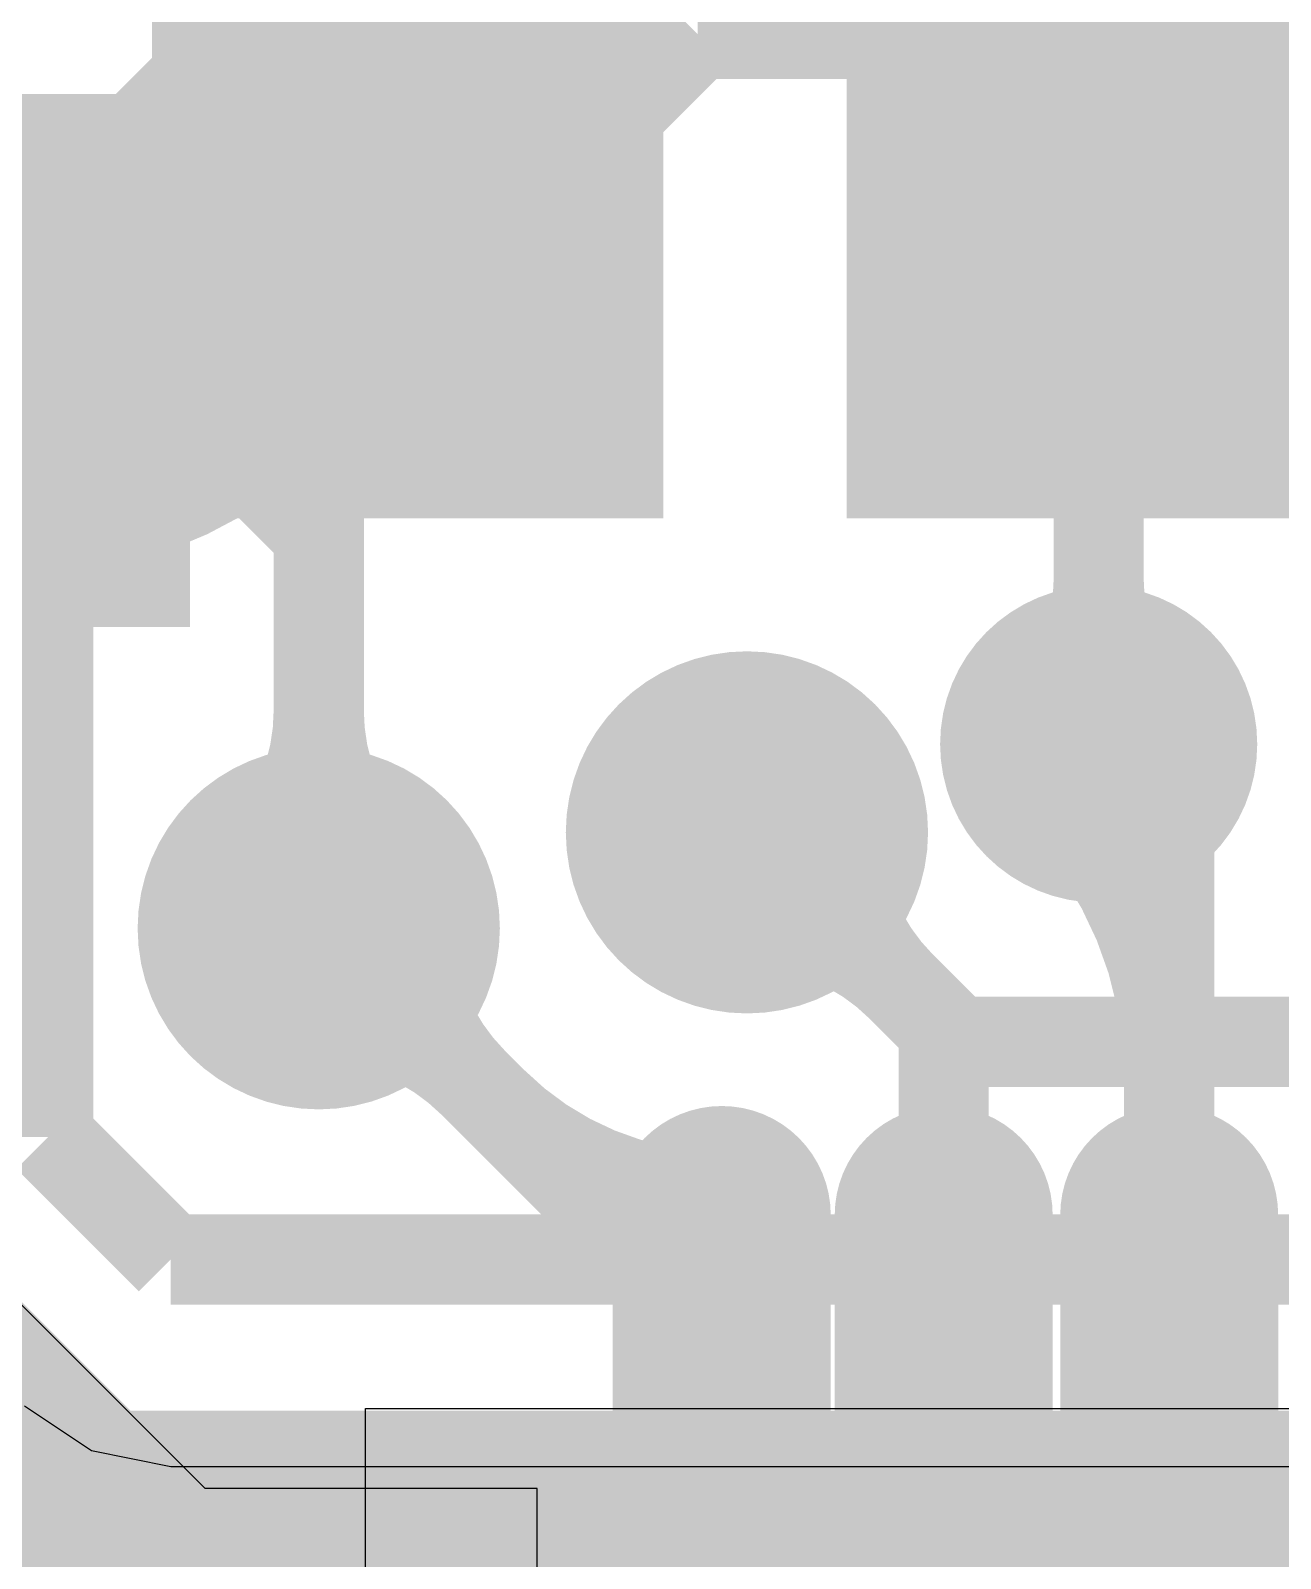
# Model space of a CAD drawing. Extents: x 56.2 to 141.8, y 48 to 96.4.
# Drawn here: x 93.898 to 96.669, y 84.275 to 87.663 of the extents above; entities that cross this region are included whole.
import ezdxf

# ---------------------------------------------------------------- set-up
doc = ezdxf.new("R2010")
doc.units = 0
doc.header["$MEASUREMENT"] = 0
for name, color, linetype in [('BOTTOMLAYER', 5, 'CONTINUOUS'), ('BOTTOMSOLDER', 6, 'CONTINUOUS'), ('MULTILAYER', 9, 'CONTINUOUS'), ('TOPLAYER', 1, 'CONTINUOUS'), ('TOPPASTE', 8, 'CONTINUOUS'), ('TOPSOLDER', 216, 'CONTINUOUS')]:
    doc.layers.add(name, color=color, linetype=linetype)

msp = doc.modelspace()

# ---------------------------------------------------------------- linework, layer by layer
at = {"layer": 'BOTTOMLAYER'}
for p, q in [((93.884168, 84.613168), (94.033017, 84.51371)), ((94.6404, 84.6074), (97.663, 84.6074)), ((94.6404, 84.1248), (94.6404, 84.6074)), ((94.033017, 84.51371), (94.2086, 84.478785)), ((94.2086, 84.478785), (97.2058, 84.478785))]:
    msp.add_line(p, q, dxfattribs=at)
for points, const_width in [([(93.936769, 87.231169), (95.0722, 88.3666)], 0.2), ([(94.536768, 86.815168), (95.377, 87.6554)], 0.2), ([(95.377, 87.6554), (102.616, 87.6554)], 0.2), ([(93.936769, 85.209431), (93.936769, 87.231169)], 0.2), ([(96.266, 86.868), (96.5454, 87.1474)], 0.2), ([(96.5454, 87.1474), (102.2604, 87.1474)], 0.2), ([(96.266, 86.0806), (96.266, 86.868)], 0.2), ([(94.536768, 85.672168), (94.536768, 86.815168)], 0.2), ([(95.486136, 85.884939), (95.950875, 85.4202)], 0.2), ([(95.950875, 85.4202), (96.774, 85.4202)], 0.2), ([(93.936769, 85.209431), (94.2086, 84.9376)], 0.2), ([(93.3196, 84.978075), (93.995075, 84.3026)], 0.599999), ([(94.2086, 84.9376), (97.2058, 84.9376)], 0.2), ([(93.995075, 84.3026), (97.3582, 84.3026)], 0.599999), ([(94.615, 84.266875), (95.290475, 83.5914)], 0.599999), ([(94.107, 84.165275), (94.807875, 83.4644)], 0.599999)]:
    msp.add_lwpolyline(points, dxfattribs=dict(at, const_width=const_width))
for points, const_width in [([(96.266, 86.44273, -0.198912), (96.159935, 86.186665)], 0.2), ([(96.266, 86.44273, -0.198912), (96.159935, 86.186665)], 0.2), ([(96.266, 86.44273, -0.198912), (96.159935, 86.186665)], 0.2), ([(96.266, 86.44273, -0.198912), (96.159935, 86.186665)], 0.2), ([(96.372065, 86.186665, -0.198912), (96.266, 86.44273)], 0.2), ([(96.372065, 86.186665, -0.198912), (96.266, 86.44273)], 0.2), ([(96.372065, 86.186665, -0.198912), (96.266, 86.44273)], 0.2), ([(96.372065, 86.186665, -0.198912), (96.266, 86.44273)], 0.2), ([(94.536768, 86.155009, -0.198912), (94.395346, 85.81359)], 0.2), ([(94.67819, 85.81359, -0.198912), (94.536768, 86.155009)], 0.2), ([(95.827558, 85.54352, -0.198912), (95.686136, 85.884939)], 0.2), ([(95.827558, 85.54352, -0.198912), (95.686136, 85.884939)], 0.2), ([(95.827558, 85.54352, -0.198912), (95.686136, 85.884939)], 0.2), ([(95.827558, 85.54352, -0.198912), (95.686136, 85.884939)], 0.2), ([(95.827558, 85.54352, -0.198912), (95.686136, 85.884939)], 0.2), ([(95.827558, 85.54352, -0.198912), (95.686136, 85.884939)], 0.2), ([(95.827558, 85.54352, -0.198912), (95.686136, 85.884939)], 0.2), ([(95.827558, 85.54352, -0.198912), (95.686136, 85.884939)], 0.2), ([(95.827558, 85.54352, -0.198912), (95.686136, 85.884939)], 0.2), ([(95.827558, 85.54352, -0.198912), (95.686136, 85.884939)], 0.2), ([(95.827558, 85.54352, -0.198912), (95.686136, 85.884939)], 0.2), ([(95.827558, 85.54352, -0.198912), (95.686136, 85.884939)], 0.2), ([(95.827558, 85.54352, -0.198912), (95.686136, 85.884939)], 0.2), ([(95.827558, 85.54352, -0.198912), (95.686136, 85.884939)], 0.2), ([(95.486136, 85.684939, -0.198912), (95.827555, 85.543517)], 0.2), ([(95.486136, 85.684939, -0.198912), (95.827555, 85.543517)], 0.2), ([(95.486136, 85.684939, -0.198912), (95.827555, 85.543517)], 0.2), ([(95.486136, 85.684939, -0.198912), (95.827555, 85.543517)], 0.2), ([(95.486136, 85.684939, -0.198912), (95.827555, 85.543517)], 0.2), ([(95.486136, 85.684939, -0.198912), (95.827555, 85.543517)], 0.2), ([(95.486136, 85.684939, -0.198912), (95.827555, 85.543517)], 0.2), ([(95.486136, 85.684939, -0.198912), (95.827555, 85.543517)], 0.2), ([(95.486136, 85.684939, -0.198912), (95.827555, 85.543517)], 0.2), ([(95.486136, 85.684939, -0.198912), (95.827555, 85.543517)], 0.2), ([(95.486136, 85.684939, -0.198912), (95.827555, 85.543517)], 0.2), ([(95.486136, 85.684939, -0.198912), (95.827555, 85.543517)], 0.2), ([(95.486136, 85.684939, -0.198912), (95.827555, 85.543517)], 0.2), ([(95.486136, 85.684939, -0.198912), (95.827555, 85.543517)], 0.2), ([(94.61201, 84.3026, -0.198912), (95.691754, 83.855354)], 0.599999), ([(95.24701, 84.3026, -0.198912), (96.326754, 83.855354)], 0.599999), ([(95.621046, 83.855354, -0.198912), (96.70079, 84.3026)], 0.599999), ([(95.84609, 84.3026, -0.198912), (96.987154, 83.829954)], 0.599999), ([(96.256046, 83.855354, -0.198912), (97.33579, 84.3026)], 0.599999), ([(96.54241, 84.3026, -0.198912), (97.622154, 83.855354)], 0.599999), ([(95.6564, 83.82, -0.198912), (95.049353, 84.071447)], 0.499999), ([(95.6564, 83.82, -0.198912), (95.049353, 84.071447)], 0.499999)]:
    msp.add_lwpolyline(points, format="xyb", dxfattribs=dict(at, const_width=const_width))
for points, const_width in [([(96.216, 86.44273, 1), (96.316, 86.44273, 1)], 0.1), ([(96.216, 86.44273, 1), (96.316, 86.44273, 1)], 0.1), ([(96.216, 86.44273, 1), (96.316, 86.44273, 1)], 0.1), ([(96.216, 86.44273, 1), (96.316, 86.44273, 1)], 0.1), ([(96.216, 86.44273, 1), (96.316, 86.44273, 1)], 0.1), ([(96.216, 86.44273, 1), (96.316, 86.44273, 1)], 0.1), ([(96.216, 86.44273, 1), (96.316, 86.44273, 1)], 0.1), ([(96.216, 86.44273, 1), (96.316, 86.44273, 1)], 0.1), ([(96.141002, 86.0806, 1), (96.390998, 86.0806, 1)], 0.249999), ([(96.109935, 86.186665, 1), (96.209935, 86.186665, 1)], 0.1), ([(96.109935, 86.186665, 1), (96.209935, 86.186665, 1)], 0.1), ([(96.109935, 86.186665, 1), (96.209935, 86.186665, 1)], 0.1), ([(96.109935, 86.186665, 1), (96.209935, 86.186665, 1)], 0.1), ([(96.322065, 86.186665, 1), (96.422065, 86.186665, 1)], 0.1), ([(96.322065, 86.186665, 1), (96.422065, 86.186665, 1)], 0.1), ([(96.322065, 86.186665, 1), (96.422065, 86.186665, 1)], 0.1), ([(96.322065, 86.186665, 1), (96.422065, 86.186665, 1)], 0.1), ([(94.486768, 86.155009, 1), (94.586768, 86.155009, 1)], 0.1), ([(94.486768, 86.155009, 1), (94.586768, 86.155009, 1)], 0.1), ([(95.336136, 85.884939, 1), (95.636136, 85.884939, 1)], 0.299999), ([(94.386768, 85.672168, 1), (94.686768, 85.672168, 1)], 0.299999), ([(95.636136, 85.884939, 1), (95.736136, 85.884939, 1)], 0.1), ([(95.636136, 85.884939, 1), (95.736136, 85.884939, 1)], 0.1), ([(95.636136, 85.884939, 1), (95.736136, 85.884939, 1)], 0.1), ([(95.636136, 85.884939, 1), (95.736136, 85.884939, 1)], 0.1), ([(95.636136, 85.884939, 1), (95.736136, 85.884939, 1)], 0.1), ([(95.636136, 85.884939, 1), (95.736136, 85.884939, 1)], 0.1), ([(95.636136, 85.884939, 1), (95.736136, 85.884939, 1)], 0.1), ([(95.636136, 85.884939, 1), (95.736136, 85.884939, 1)], 0.1), ([(95.636136, 85.884939, 1), (95.736136, 85.884939, 1)], 0.1), ([(95.636136, 85.884939, 1), (95.736136, 85.884939, 1)], 0.1), ([(95.636136, 85.884939, 1), (95.736136, 85.884939, 1)], 0.1), ([(95.636136, 85.884939, 1), (95.736136, 85.884939, 1)], 0.1), ([(95.636136, 85.884939, 1), (95.736136, 85.884939, 1)], 0.1), ([(95.636136, 85.884939, 1), (95.736136, 85.884939, 1)], 0.1), ([(94.345346, 85.81359, 1), (94.445346, 85.81359, 1)], 0.1), ([(94.62819, 85.81359, 1), (94.72819, 85.81359, 1)], 0.1), ([(95.436136, 85.684939, 1), (95.536136, 85.684939, 1)], 0.1), ([(95.436136, 85.684939, 1), (95.536136, 85.684939, 1)], 0.1), ([(95.436136, 85.684939, 1), (95.536136, 85.684939, 1)], 0.1), ([(95.436136, 85.684939, 1), (95.536136, 85.684939, 1)], 0.1), ([(95.436136, 85.684939, 1), (95.536136, 85.684939, 1)], 0.1), ([(95.436136, 85.684939, 1), (95.536136, 85.684939, 1)], 0.1), ([(95.436136, 85.684939, 1), (95.536136, 85.684939, 1)], 0.1), ([(95.436136, 85.684939, 1), (95.536136, 85.684939, 1)], 0.1), ([(95.436136, 85.684939, 1), (95.536136, 85.684939, 1)], 0.1), ([(95.436136, 85.684939, 1), (95.536136, 85.684939, 1)], 0.1), ([(95.436136, 85.684939, 1), (95.536136, 85.684939, 1)], 0.1), ([(95.436136, 85.684939, 1), (95.536136, 85.684939, 1)], 0.1), ([(95.436136, 85.684939, 1), (95.536136, 85.684939, 1)], 0.1), ([(95.436136, 85.684939, 1), (95.536136, 85.684939, 1)], 0.1), ([(95.777555, 85.543517, 1), (95.877555, 85.543517, 1)], 0.1), ([(95.777555, 85.543517, 1), (95.877555, 85.543517, 1)], 0.1), ([(95.777555, 85.543517, 1), (95.877555, 85.543517, 1)], 0.1), ([(95.777555, 85.543517, 1), (95.877555, 85.543517, 1)], 0.1), ([(95.777555, 85.543517, 1), (95.877555, 85.543517, 1)], 0.1), ([(95.777555, 85.543517, 1), (95.877555, 85.543517, 1)], 0.1), ([(95.777555, 85.543517, 1), (95.877555, 85.543517, 1)], 0.1), ([(95.777555, 85.543517, 1), (95.877555, 85.543517, 1)], 0.1), ([(95.777555, 85.543517, 1), (95.877555, 85.543517, 1)], 0.1), ([(95.777555, 85.543517, 1), (95.877555, 85.543517, 1)], 0.1), ([(95.777555, 85.543517, 1), (95.877555, 85.543517, 1)], 0.1), ([(95.777555, 85.543517, 1), (95.877555, 85.543517, 1)], 0.1), ([(95.777555, 85.543517, 1), (95.877555, 85.543517, 1)], 0.1), ([(95.777555, 85.543517, 1), (95.877555, 85.543517, 1)], 0.1), ([(95.777558, 85.54352, 1), (95.877558, 85.54352, 1)], 0.1), ([(95.777558, 85.54352, 1), (95.877558, 85.54352, 1)], 0.1), ([(95.777558, 85.54352, 1), (95.877558, 85.54352, 1)], 0.1), ([(95.777558, 85.54352, 1), (95.877558, 85.54352, 1)], 0.1), ([(95.777558, 85.54352, 1), (95.877558, 85.54352, 1)], 0.1), ([(95.777558, 85.54352, 1), (95.877558, 85.54352, 1)], 0.1), ([(95.777558, 85.54352, 1), (95.877558, 85.54352, 1)], 0.1), ([(95.777558, 85.54352, 1), (95.877558, 85.54352, 1)], 0.1), ([(95.777558, 85.54352, 1), (95.877558, 85.54352, 1)], 0.1), ([(95.777558, 85.54352, 1), (95.877558, 85.54352, 1)], 0.1), ([(95.777558, 85.54352, 1), (95.877558, 85.54352, 1)], 0.1), ([(95.777558, 85.54352, 1), (95.877558, 85.54352, 1)], 0.1), ([(95.777558, 85.54352, 1), (95.877558, 85.54352, 1)], 0.1), ([(95.777558, 85.54352, 1), (95.877558, 85.54352, 1)], 0.1), ([(94.462011, 84.3026, 1), (94.76201, 84.3026, 1)], 0.299999), ([(95.097011, 84.3026, 1), (95.39701, 84.3026, 1)], 0.299999), ([(95.69609, 84.3026, 1), (95.996089, 84.3026, 1)], 0.299999), ([(96.392411, 84.3026, 1), (96.69241, 84.3026, 1)], 0.299999), ([(96.55079, 84.3026, 1), (96.850789, 84.3026, 1)], 0.299999), ([(94.924354, 84.071447, 1), (95.174351, 84.071447, 1)], 0.249999), ([(94.924354, 84.071447, 1), (95.174351, 84.071447, 1)], 0.249999)]:
    msp.add_lwpolyline(points, format="xyb", close=True, dxfattribs=dict(at, const_width=const_width))
at = {"layer": 'BOTTOMSOLDER'}
for points, const_width in [([(96.090202, 86.0806, 1), (96.441798, 86.0806, 1)], 0.351599), ([(95.285336, 85.884939, 1), (95.686936, 85.884939, 1)], 0.401599), ([(94.335968, 85.672168, 1), (94.737568, 85.672168, 1)], 0.401599)]:
    msp.add_lwpolyline(points, format="xyb", close=True, dxfattribs=dict(at, const_width=const_width))
at = {"layer": 'MULTILAYER'}
for points, const_width in [([(96.141002, 86.0806, 1), (96.390998, 86.0806, 1)], 0.249999), ([(95.336136, 85.884939, 1), (95.636136, 85.884939, 1)], 0.299999), ([(94.386768, 85.672168, 1), (94.686768, 85.672168, 1)], 0.299999)]:
    msp.add_lwpolyline(points, format="xyb", close=True, dxfattribs=dict(at, const_width=const_width))
at = {"layer": 'TOPLAYER'}
for p, q in [((94.2848, 84.4296), (92.7608, 85.9536)), ((95.0214, 84.4296), (94.2848, 84.4296)), ((95.0214, 83.8962), (95.0214, 84.4296))]:
    msp.add_line(p, q, dxfattribs=at)
for points, const_width in [([(94.651726, 87.228149, -0.201994), (93.374461, 86.6902)], 0.700001), ([(97.340125, 87.0712, -0.198912), (96.532098, 87.405896)], 0.2), ([(97.340125, 87.0712, -0.198912), (96.532098, 87.405896)], 0.2), ([(97.340125, 87.0712, -0.198912), (96.532098, 87.405896)], 0.2), ([(96.857284, 87.0712, -0.198912), (96.390676, 87.264474)], 0.2), ([(96.857284, 87.0712, -0.198912), (96.390676, 87.264474)], 0.2), ([(96.857284, 87.0712, -0.198912), (96.390676, 87.264474)], 0.2), ([(96.532098, 86.889707, -0.198912), (96.970261, 87.0712)], 0.2), ([(96.532098, 86.889707, -0.198912), (96.970261, 87.0712)], 0.2), ([(96.532098, 86.889707, -0.198912), (96.970261, 87.0712)], 0.2), ([(96.301354, 86.115954, -0.198912), (96.422388, 85.823758)], 0.2), ([(96.301354, 86.115954, -0.198912), (96.422388, 85.823758)], 0.2), ([(96.301354, 86.115954, -0.198912), (96.422388, 85.823758)], 0.2), ([(96.301354, 86.115954, -0.198912), (96.422388, 85.823758)], 0.2), ([(96.159935, 85.974535, -0.198912), (96.422388, 85.340914)], 0.2), ([(96.159935, 85.974535, -0.198912), (96.422388, 85.340914)], 0.2), ([(96.159935, 85.974535, -0.198912), (96.422388, 85.340914)], 0.2), ([(96.159935, 85.974535, -0.198912), (96.422388, 85.340914)], 0.2), ([(95.827558, 85.54352, -0.198912), (95.686136, 85.884939)], 0.2), ([(95.827558, 85.54352, -0.198912), (95.686136, 85.884939)], 0.2), ([(95.827558, 85.54352, -0.198912), (95.686136, 85.884939)], 0.2), ([(95.827558, 85.54352, -0.198912), (95.686136, 85.884939)], 0.2), ([(95.827558, 85.54352, -0.198912), (95.686136, 85.884939)], 0.2), ([(95.827558, 85.54352, -0.198912), (95.686136, 85.884939)], 0.2), ([(95.827558, 85.54352, -0.198912), (95.686136, 85.884939)], 0.2), ([(95.827558, 85.54352, -0.198912), (95.686136, 85.884939)], 0.2), ([(95.827558, 85.54352, -0.198912), (95.686136, 85.884939)], 0.2), ([(95.827558, 85.54352, -0.198912), (95.686136, 85.884939)], 0.2), ([(95.827558, 85.54352, -0.198912), (95.686136, 85.884939)], 0.2), ([(95.827558, 85.54352, -0.198912), (95.686136, 85.884939)], 0.2), ([(95.827558, 85.54352, -0.198912), (95.686136, 85.884939)], 0.2), ([(95.827558, 85.54352, -0.198912), (95.686136, 85.884939)], 0.2), ([(94.87819, 85.330749, -0.198912), (94.736768, 85.672168)], 0.2), ([(95.486136, 85.684939, -0.198912), (95.827555, 85.543517)], 0.2), ([(95.486136, 85.684939, -0.198912), (95.827555, 85.543517)], 0.2), ([(95.486136, 85.684939, -0.198912), (95.827555, 85.543517)], 0.2), ([(95.486136, 85.684939, -0.198912), (95.827555, 85.543517)], 0.2), ([(95.486136, 85.684939, -0.198912), (95.827555, 85.543517)], 0.2), ([(95.486136, 85.684939, -0.198912), (95.827555, 85.543517)], 0.2), ([(95.486136, 85.684939, -0.198912), (95.827555, 85.543517)], 0.2), ([(95.486136, 85.684939, -0.198912), (95.827555, 85.543517)], 0.2), ([(95.486136, 85.684939, -0.198912), (95.827555, 85.543517)], 0.2), ([(95.486136, 85.684939, -0.198912), (95.827555, 85.543517)], 0.2), ([(95.486136, 85.684939, -0.198912), (95.827555, 85.543517)], 0.2), ([(95.486136, 85.684939, -0.198912), (95.827555, 85.543517)], 0.2), ([(95.486136, 85.684939, -0.198912), (95.827555, 85.543517)], 0.2), ([(95.486136, 85.684939, -0.198912), (95.827555, 85.543517)], 0.2), ([(94.536768, 85.472168, -0.198912), (94.878187, 85.330746)], 0.2), ([(95.43034, 85.076467, -0.198912), (94.921842, 85.287094)], 0.2), ([(95.43034, 85.076467, -0.198912), (94.921842, 85.287094)], 0.2), ([(95.43034, 85.076467, -0.198912), (94.921842, 85.287094)], 0.2), ([(95.43034, 85.076467, -0.198912), (94.921842, 85.287094)], 0.2), ([(95.43034, 85.076467, -0.198912), (94.921842, 85.287094)], 0.2), ([(95.43034, 85.076467, -0.198912), (94.921842, 85.287094)], 0.2), ([(95.43034, 85.076467, -0.198912), (94.921842, 85.287094)], 0.2), ([(95.43034, 85.076467, -0.198912), (94.921842, 85.287094)], 0.2), ([(95.43034, 85.076467, -0.198912), (94.921842, 85.287094)], 0.2), ([(95.43034, 85.076467, -0.198912), (94.921842, 85.287094)], 0.2), ([(95.43034, 85.076467, -0.198912), (94.921842, 85.287094)], 0.2), ([(95.43034, 85.076467, -0.198912), (94.921842, 85.287094)], 0.2), ([(95.43034, 85.076467, -0.198912), (94.921842, 85.287094)], 0.2), ([(95.43034, 85.076467, -0.198912), (94.921842, 85.287094)], 0.2), ([(95.43034, 84.876467, -0.198912), (95.263264, 84.945672)], 0.2), ([(95.43034, 84.876467, -0.198912), (95.263264, 84.945672)], 0.2), ([(95.43034, 84.876467, -0.198912), (95.263264, 84.945672)], 0.2), ([(95.43034, 84.876467, -0.198912), (95.263264, 84.945672)], 0.2), ([(95.43034, 84.876467, -0.198912), (95.263264, 84.945672)], 0.2), ([(95.43034, 84.876467, -0.198912), (95.263264, 84.945672)], 0.2), ([(95.43034, 84.876467, -0.198912), (95.263264, 84.945672)], 0.2), ([(95.43034, 84.876467, -0.198912), (95.263264, 84.945672)], 0.2), ([(95.43034, 84.876467, -0.198912), (95.263264, 84.945672)], 0.2), ([(95.43034, 84.876467, -0.198912), (95.263264, 84.945672)], 0.2), ([(95.43034, 84.876467, -0.198912), (95.263264, 84.945672)], 0.2), ([(95.43034, 84.876467, -0.198912), (95.263264, 84.945672)], 0.2), ([(95.43034, 84.876467, -0.198912), (95.263264, 84.945672)], 0.2), ([(95.43034, 84.876467, -0.198912), (95.263264, 84.945672)], 0.2)]:
    msp.add_lwpolyline(points, format="xyb", dxfattribs=dict(at, const_width=const_width))
for points, const_width in [([(94.476725, 87.228149, 1), (94.826727, 87.228149, 1)], 0.349999), ([(96.482098, 87.405896, 1), (96.582098, 87.405896, 1)], 0.1), ([(96.482098, 87.405896, 1), (96.582098, 87.405896, 1)], 0.1), ([(96.482098, 87.405896, 1), (96.582098, 87.405896, 1)], 0.1), ([(96.340676, 87.264474, 1), (96.440676, 87.264474, 1)], 0.1), ([(96.340676, 87.264474, 1), (96.440676, 87.264474, 1)], 0.1), ([(96.340676, 87.264474, 1), (96.440676, 87.264474, 1)], 0.1), ([(96.482098, 86.889707, 1), (96.582098, 86.889707, 1)], 0.1), ([(96.482098, 86.889707, 1), (96.582098, 86.889707, 1)], 0.1), ([(96.482098, 86.889707, 1), (96.582098, 86.889707, 1)], 0.1), ([(96.141002, 86.0806, 1), (96.390998, 86.0806, 1)], 0.249999), ([(96.251354, 86.115954, 1), (96.351354, 86.115954, 1)], 0.1), ([(96.251354, 86.115954, 1), (96.351354, 86.115954, 1)], 0.1), ([(96.251354, 86.115954, 1), (96.351354, 86.115954, 1)], 0.1), ([(96.251354, 86.115954, 1), (96.351354, 86.115954, 1)], 0.1), ([(95.336136, 85.884939, 1), (95.636136, 85.884939, 1)], 0.299999), ([(96.109935, 85.974535, 1), (96.209935, 85.974535, 1)], 0.1), ([(96.109935, 85.974535, 1), (96.209935, 85.974535, 1)], 0.1), ([(96.109935, 85.974535, 1), (96.209935, 85.974535, 1)], 0.1), ([(96.109935, 85.974535, 1), (96.209935, 85.974535, 1)], 0.1), ([(94.386768, 85.672168, 1), (94.686768, 85.672168, 1)], 0.299999), ([(95.636136, 85.884939, 1), (95.736136, 85.884939, 1)], 0.1), ([(95.636136, 85.884939, 1), (95.736136, 85.884939, 1)], 0.1), ([(95.636136, 85.884939, 1), (95.736136, 85.884939, 1)], 0.1), ([(95.636136, 85.884939, 1), (95.736136, 85.884939, 1)], 0.1), ([(95.636136, 85.884939, 1), (95.736136, 85.884939, 1)], 0.1), ([(95.636136, 85.884939, 1), (95.736136, 85.884939, 1)], 0.1), ([(95.636136, 85.884939, 1), (95.736136, 85.884939, 1)], 0.1), ([(95.636136, 85.884939, 1), (95.736136, 85.884939, 1)], 0.1), ([(95.636136, 85.884939, 1), (95.736136, 85.884939, 1)], 0.1), ([(95.636136, 85.884939, 1), (95.736136, 85.884939, 1)], 0.1), ([(95.636136, 85.884939, 1), (95.736136, 85.884939, 1)], 0.1), ([(95.636136, 85.884939, 1), (95.736136, 85.884939, 1)], 0.1), ([(95.636136, 85.884939, 1), (95.736136, 85.884939, 1)], 0.1), ([(95.636136, 85.884939, 1), (95.736136, 85.884939, 1)], 0.1), ([(96.372388, 85.823758, 1), (96.472388, 85.823758, 1)], 0.1), ([(96.372388, 85.823758, 1), (96.472388, 85.823758, 1)], 0.1), ([(96.372388, 85.823758, 1), (96.472388, 85.823758, 1)], 0.1), ([(96.372388, 85.823758, 1), (96.472388, 85.823758, 1)], 0.1), ([(94.686768, 85.672168, 1), (94.786767, 85.672168, 1)], 0.1), ([(95.436136, 85.684939, 1), (95.536136, 85.684939, 1)], 0.1), ([(95.436136, 85.684939, 1), (95.536136, 85.684939, 1)], 0.1), ([(95.436136, 85.684939, 1), (95.536136, 85.684939, 1)], 0.1), ([(95.436136, 85.684939, 1), (95.536136, 85.684939, 1)], 0.1), ([(95.436136, 85.684939, 1), (95.536136, 85.684939, 1)], 0.1), ([(95.436136, 85.684939, 1), (95.536136, 85.684939, 1)], 0.1), ([(95.436136, 85.684939, 1), (95.536136, 85.684939, 1)], 0.1), ([(95.436136, 85.684939, 1), (95.536136, 85.684939, 1)], 0.1), ([(95.436136, 85.684939, 1), (95.536136, 85.684939, 1)], 0.1), ([(95.436136, 85.684939, 1), (95.536136, 85.684939, 1)], 0.1), ([(95.436136, 85.684939, 1), (95.536136, 85.684939, 1)], 0.1), ([(95.436136, 85.684939, 1), (95.536136, 85.684939, 1)], 0.1), ([(95.436136, 85.684939, 1), (95.536136, 85.684939, 1)], 0.1), ([(95.436136, 85.684939, 1), (95.536136, 85.684939, 1)], 0.1), ([(95.777555, 85.543517, 1), (95.877555, 85.543517, 1)], 0.1), ([(95.777555, 85.543517, 1), (95.877555, 85.543517, 1)], 0.1), ([(95.777555, 85.543517, 1), (95.877555, 85.543517, 1)], 0.1), ([(95.777555, 85.543517, 1), (95.877555, 85.543517, 1)], 0.1), ([(95.777555, 85.543517, 1), (95.877555, 85.543517, 1)], 0.1), ([(95.777555, 85.543517, 1), (95.877555, 85.543517, 1)], 0.1), ([(95.777555, 85.543517, 1), (95.877555, 85.543517, 1)], 0.1), ([(95.777555, 85.543517, 1), (95.877555, 85.543517, 1)], 0.1), ([(95.777555, 85.543517, 1), (95.877555, 85.543517, 1)], 0.1), ([(95.777555, 85.543517, 1), (95.877555, 85.543517, 1)], 0.1), ([(95.777555, 85.543517, 1), (95.877555, 85.543517, 1)], 0.1), ([(95.777555, 85.543517, 1), (95.877555, 85.543517, 1)], 0.1), ([(95.777555, 85.543517, 1), (95.877555, 85.543517, 1)], 0.1), ([(95.777555, 85.543517, 1), (95.877555, 85.543517, 1)], 0.1), ([(95.777558, 85.54352, 1), (95.877558, 85.54352, 1)], 0.1), ([(95.777558, 85.54352, 1), (95.877558, 85.54352, 1)], 0.1), ([(95.777558, 85.54352, 1), (95.877558, 85.54352, 1)], 0.1), ([(95.777558, 85.54352, 1), (95.877558, 85.54352, 1)], 0.1), ([(95.777558, 85.54352, 1), (95.877558, 85.54352, 1)], 0.1), ([(95.777558, 85.54352, 1), (95.877558, 85.54352, 1)], 0.1), ([(95.777558, 85.54352, 1), (95.877558, 85.54352, 1)], 0.1), ([(95.777558, 85.54352, 1), (95.877558, 85.54352, 1)], 0.1), ([(95.777558, 85.54352, 1), (95.877558, 85.54352, 1)], 0.1), ([(95.777558, 85.54352, 1), (95.877558, 85.54352, 1)], 0.1), ([(95.777558, 85.54352, 1), (95.877558, 85.54352, 1)], 0.1), ([(95.777558, 85.54352, 1), (95.877558, 85.54352, 1)], 0.1), ([(95.777558, 85.54352, 1), (95.877558, 85.54352, 1)], 0.1), ([(95.777558, 85.54352, 1), (95.877558, 85.54352, 1)], 0.1), ([(94.486768, 85.472168, 1), (94.586768, 85.472168, 1)], 0.1), ([(94.828187, 85.330746, 1), (94.928187, 85.330746, 1)], 0.1), ([(94.82819, 85.330749, 1), (94.92819, 85.330749, 1)], 0.1), ([(96.372388, 85.340914, 1), (96.472388, 85.340914, 1)], 0.1), ([(96.372388, 85.340914, 1), (96.472388, 85.340914, 1)], 0.1), ([(96.372388, 85.340914, 1), (96.472388, 85.340914, 1)], 0.1), ([(96.372388, 85.340914, 1), (96.472388, 85.340914, 1)], 0.1), ([(94.871842, 85.287094, 1), (94.971842, 85.287094, 1)], 0.1), ([(94.871842, 85.287094, 1), (94.971842, 85.287094, 1)], 0.1), ([(94.871842, 85.287094, 1), (94.971842, 85.287094, 1)], 0.1), ([(94.871842, 85.287094, 1), (94.971842, 85.287094, 1)], 0.1), ([(94.871842, 85.287094, 1), (94.971842, 85.287094, 1)], 0.1), ([(94.871842, 85.287094, 1), (94.971842, 85.287094, 1)], 0.1), ([(94.871842, 85.287094, 1), (94.971842, 85.287094, 1)], 0.1), ([(94.871842, 85.287094, 1), (94.971842, 85.287094, 1)], 0.1), ([(94.871842, 85.287094, 1), (94.971842, 85.287094, 1)], 0.1), ([(94.871842, 85.287094, 1), (94.971842, 85.287094, 1)], 0.1), ([(94.871842, 85.287094, 1), (94.971842, 85.287094, 1)], 0.1), ([(94.871842, 85.287094, 1), (94.971842, 85.287094, 1)], 0.1), ([(94.871842, 85.287094, 1), (94.971842, 85.287094, 1)], 0.1), ([(94.871842, 85.287094, 1), (94.971842, 85.287094, 1)], 0.1), ([(95.360338, 85.036462, 1), (95.500342, 85.036462, 1)], 0.140005), ([(95.38034, 85.076467, 1), (95.48034, 85.076467, 1)], 0.1), ([(95.38034, 85.076467, 1), (95.48034, 85.076467, 1)], 0.1), ([(95.38034, 85.076467, 1), (95.48034, 85.076467, 1)], 0.1), ([(95.38034, 85.076467, 1), (95.48034, 85.076467, 1)], 0.1), ([(95.38034, 85.076467, 1), (95.48034, 85.076467, 1)], 0.1), ([(95.38034, 85.076467, 1), (95.48034, 85.076467, 1)], 0.1), ([(95.38034, 85.076467, 1), (95.48034, 85.076467, 1)], 0.1), ([(95.38034, 85.076467, 1), (95.48034, 85.076467, 1)], 0.1), ([(95.38034, 85.076467, 1), (95.48034, 85.076467, 1)], 0.1), ([(95.38034, 85.076467, 1), (95.48034, 85.076467, 1)], 0.1), ([(95.38034, 85.076467, 1), (95.48034, 85.076467, 1)], 0.1), ([(95.38034, 85.076467, 1), (95.48034, 85.076467, 1)], 0.1), ([(95.38034, 85.076467, 1), (95.48034, 85.076467, 1)], 0.1), ([(95.38034, 85.076467, 1), (95.48034, 85.076467, 1)], 0.1), ([(95.852386, 85.036462, 1), (95.992391, 85.036462, 1)], 0.140005), ([(96.352385, 85.036462, 1), (96.49239, 85.036462, 1)], 0.140005), ([(95.213264, 84.945672, 1), (95.313264, 84.945672, 1)], 0.1), ([(95.213264, 84.945672, 1), (95.313264, 84.945672, 1)], 0.1), ([(95.213264, 84.945672, 1), (95.313264, 84.945672, 1)], 0.1), ([(95.213264, 84.945672, 1), (95.313264, 84.945672, 1)], 0.1), ([(95.213264, 84.945672, 1), (95.313264, 84.945672, 1)], 0.1), ([(95.213264, 84.945672, 1), (95.313264, 84.945672, 1)], 0.1), ([(95.213264, 84.945672, 1), (95.313264, 84.945672, 1)], 0.1), ([(95.213264, 84.945672, 1), (95.313264, 84.945672, 1)], 0.1), ([(95.213264, 84.945672, 1), (95.313264, 84.945672, 1)], 0.1), ([(95.213264, 84.945672, 1), (95.313264, 84.945672, 1)], 0.1), ([(95.213264, 84.945672, 1), (95.313264, 84.945672, 1)], 0.1), ([(95.213264, 84.945672, 1), (95.313264, 84.945672, 1)], 0.1), ([(95.213264, 84.945672, 1), (95.313264, 84.945672, 1)], 0.1), ([(95.213264, 84.945672, 1), (95.313264, 84.945672, 1)], 0.1), ([(95.38034, 84.876467, 1), (95.48034, 84.876467, 1)], 0.1), ([(95.38034, 84.876467, 1), (95.48034, 84.876467, 1)], 0.1), ([(95.38034, 84.876467, 1), (95.48034, 84.876467, 1)], 0.1), ([(95.38034, 84.876467, 1), (95.48034, 84.876467, 1)], 0.1), ([(95.38034, 84.876467, 1), (95.48034, 84.876467, 1)], 0.1), ([(95.38034, 84.876467, 1), (95.48034, 84.876467, 1)], 0.1), ([(95.38034, 84.876467, 1), (95.48034, 84.876467, 1)], 0.1), ([(95.38034, 84.876467, 1), (95.48034, 84.876467, 1)], 0.1), ([(95.38034, 84.876467, 1), (95.48034, 84.876467, 1)], 0.1), ([(95.38034, 84.876467, 1), (95.48034, 84.876467, 1)], 0.1), ([(95.38034, 84.876467, 1), (95.48034, 84.876467, 1)], 0.1), ([(95.38034, 84.876467, 1), (95.48034, 84.876467, 1)], 0.1), ([(95.38034, 84.876467, 1), (95.48034, 84.876467, 1)], 0.1), ([(95.38034, 84.876467, 1), (95.48034, 84.876467, 1)], 0.1), ([(95.360338, 84.52073, 1), (95.500342, 84.52073, 1)], 0.140005), ([(95.852386, 84.52073, 1), (95.992391, 84.52073, 1)], 0.140005), ([(96.352385, 84.52073, 1), (96.49239, 84.52073, 1)], 0.140005)]:
    msp.add_lwpolyline(points, format="xyb", close=True, dxfattribs=dict(at, const_width=const_width))
for points, const_width in [([(93.3196, 87.1728), (94.734002, 87.1728)], 0.700001), ([(94.251402, 86.6902), (94.734002, 87.1728)], 0.700001), ([(96.274004, 87.0712), (98.166413, 87.0712)], 0.2), ([(93.374398, 86.6902), (94.251402, 86.6902)], 0.700001), ([(96.266, 86.0806), (96.422388, 85.924212)], 0.2), ([(92.423902, 85.807898), (94.113185, 84.118615)], 0.499999), ([(96.422388, 84.778596), (96.422388, 85.924212)], 0.2), ([(95.486136, 85.884939), (95.922389, 85.448686)], 0.2), ([(94.536768, 85.672168), (95.43034, 84.778596)], 0.2), ([(95.922389, 84.778596), (95.922389, 85.448686)], 0.2), ([(95.43034, 84.52073), (95.43034, 85.036462)], 0.28001), ([(95.922389, 84.52073), (95.922389, 85.036462)], 0.28001), ([(96.422388, 84.52073), (96.422388, 85.036462)], 0.28001), ([(94.113185, 84.118615), (94.672404, 84.118615)], 0.499999)]:
    msp.add_lwpolyline(points, dxfattribs=dict(at, const_width=const_width))
for points in [[(94.269001, 86.682801), (95.199002, 86.682801), (94.269001, 87.662799), (95.199002, 87.662799)], [(95.809003, 86.682801), (96.739004, 86.682801), (95.809003, 87.662799), (96.739004, 87.662799)]]:
    msp.add_solid(points, dxfattribs=at)
at = {"layer": 'TOPPASTE', "const_width": 0.28001}
for points in [[(95.43034, 84.52073), (95.43034, 85.036462)], [(95.922389, 84.52073), (95.922389, 85.036462)], [(96.422388, 84.52073), (96.422388, 85.036462)]]:
    msp.add_lwpolyline(points, dxfattribs=at)
at = {"layer": 'TOPPASTE', "const_width": 0.140005}
for points in [[(95.360338, 85.036462, 1), (95.500342, 85.036462, 1)], [(95.852386, 85.036462, 1), (95.992391, 85.036462, 1)], [(96.352385, 85.036462, 1), (96.49239, 85.036462, 1)], [(95.360338, 84.52073, 1), (95.500342, 84.52073, 1)], [(95.852386, 84.52073, 1), (95.992391, 84.52073, 1)], [(96.352385, 84.52073, 1), (96.49239, 84.52073, 1)]]:
    msp.add_lwpolyline(points, format="xyb", close=True, dxfattribs=at)
at = {"layer": 'TOPPASTE'}
for points in [[(94.269001, 86.682801), (95.199002, 86.682801), (94.269001, 87.662799), (95.199002, 87.662799)], [(95.809003, 86.682801), (96.739004, 86.682801), (95.809003, 87.662799), (96.739004, 87.662799)]]:
    msp.add_solid(points, dxfattribs=at)
at = {"layer": 'TOPSOLDER'}
for points, const_width in [([(96.090202, 86.0806, 1), (96.441798, 86.0806, 1)], 0.351599), ([(95.285336, 85.884939, 1), (95.686936, 85.884939, 1)], 0.401599), ([(94.335968, 85.672168, 1), (94.737568, 85.672168, 1)], 0.401599), ([(95.309538, 85.036462, 1), (95.551142, 85.036462, 1)], 0.241605), ([(95.801586, 85.036462, 1), (96.043191, 85.036462, 1)], 0.241605), ([(96.301585, 85.036462, 1), (96.54319, 85.036462, 1)], 0.241605), ([(95.309538, 84.52073, 1), (95.551142, 84.52073, 1)], 0.241605), ([(95.801586, 84.52073, 1), (96.043191, 84.52073, 1)], 0.241605), ([(96.301585, 84.52073, 1), (96.54319, 84.52073, 1)], 0.241605)]:
    msp.add_lwpolyline(points, format="xyb", close=True, dxfattribs=dict(at, const_width=const_width))
at = {"layer": 'TOPSOLDER', "const_width": 0.48321}
for points in [[(95.43034, 84.52073), (95.43034, 85.036462)], [(95.922389, 84.52073), (95.922389, 85.036462)], [(96.422388, 84.52073), (96.422388, 85.036462)]]:
    msp.add_lwpolyline(points, dxfattribs=at)
at = {"layer": 'TOPSOLDER'}
for points in [[(94.167401, 86.581201), (95.300602, 86.581201), (94.167401, 87.764399), (95.300602, 87.764399)], [(95.707403, 86.581201), (96.840604, 86.581201), (95.707403, 87.764399), (96.840604, 87.764399)]]:
    msp.add_solid(points, dxfattribs=at)

doc.saveas('drawing.dxf')
